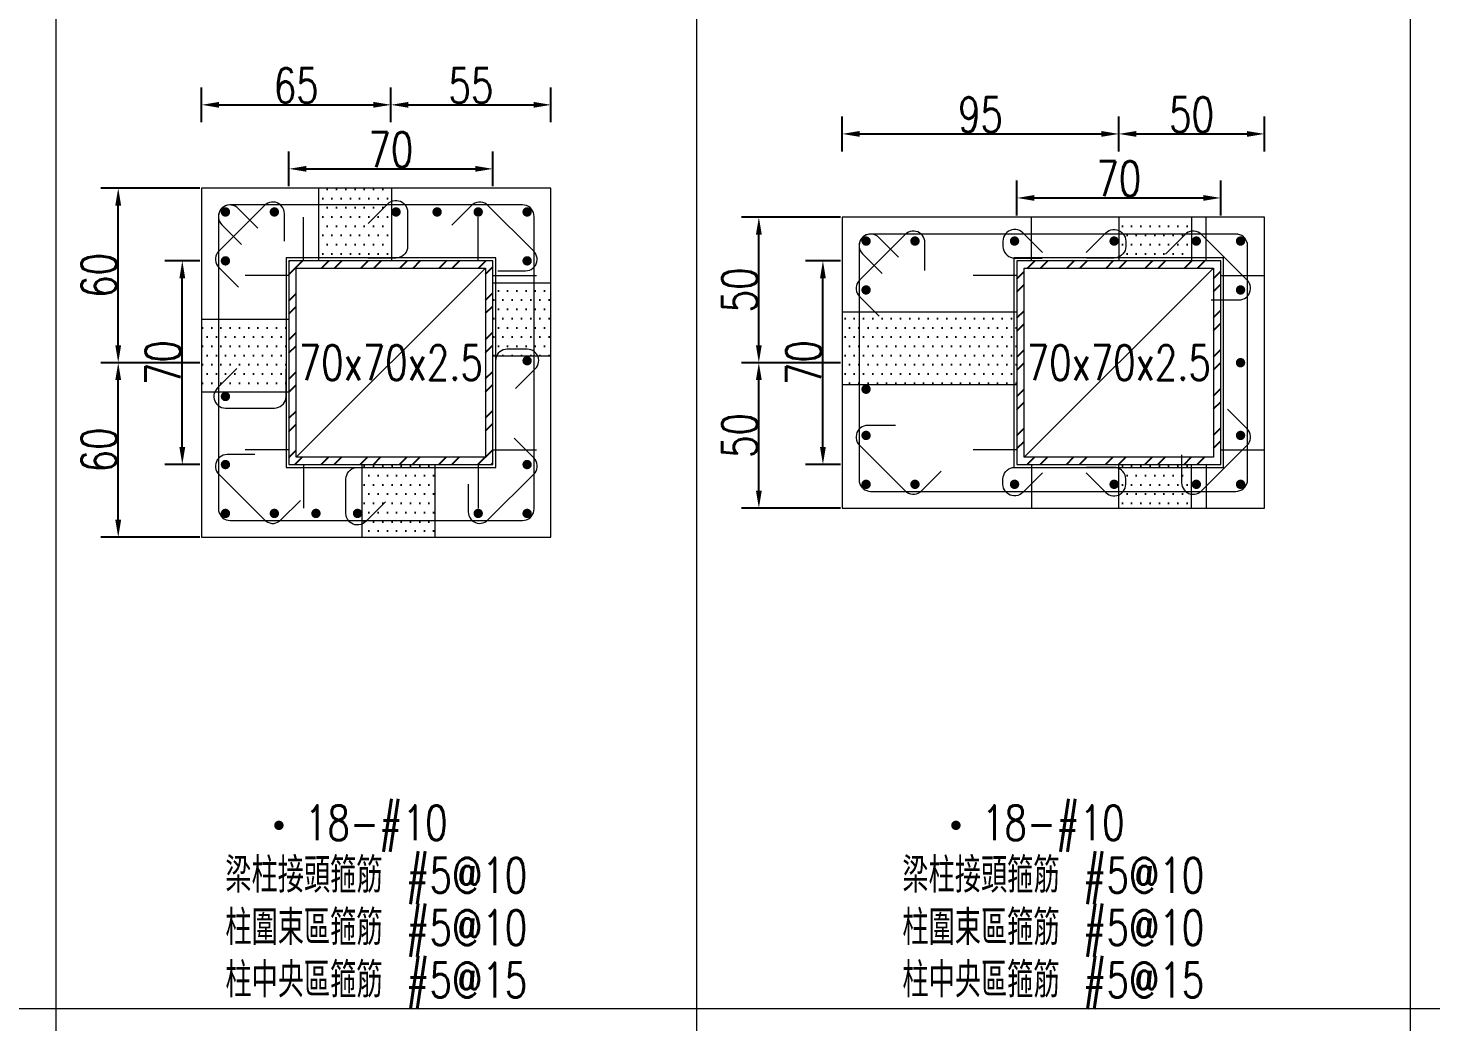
# Model space of a CAD drawing. Header units: millimetres. Extents: x 0 to 3905, y 0 to 8880.
# Drawn here: x 2440.4 to 2922.2, y 1231.4 to 1573 of the extents above; entities that cross this region are included whole.
import ezdxf
from ezdxf.enums import TextEntityAlignment as Align

# ---------------------------------------------------------------- set-up
doc = ezdxf.new("R2010")
doc.units = ezdxf.units.MM
doc.layers.get('DEFPOINTS').update_dxf_attribs({"color": 3})
for name, color, linetype in [('Hatch線', 6, 'Continuous'), ('TC-鋼粱', 132, 'Continuous'), ('主筋斷面', 2, 'Continuous'), ('文字-主筋根數', 7, 'Continuous'), ('文字-剪力筋 中央區', 7, 'Continuous'), ('文字-剪力筋-BC', 7, 'Continuous'), ('文字-剪力筋-圍束區', 7, 'Continuous'), ('文字-輔助字', 7, 'Continuous'), ('柱斷面線', 4, 'Continuous'), ('標註字', 4, 'Continuous'), ('箍筋線', 1, 'Continuous'), ('網格線', 7, 'Continuous'), ('鋼柱', 11, 'Continuous')]:
    doc.layers.add(name, color=color, linetype=linetype)
doc.styles.add('note', font='txt.shx', dxfattribs={"width": 0.75, "height": 12})
doc.styles.add('txt', font='txt.shx', dxfattribs={"height": 0.2, "bigfont": 'chineset.shx'})
doc.dimstyles.new('RCAD_DIM', dxfattribs={"dimtxt": 12, "dimasz": 6, "dimexe": 6, "dimexo": 0.625, "dimtad": 1, "dimdec": 0, "dimdsep": 46, "dimtxsty": 'note', "dimcen": 2.5, "dimclrd": 256, "dimclre": 256, "dimclrt": 256, "dimadec": 0, "dimazin": 0, "dimtfac": 1, "dimtmove": 0, "dimatfit": 3, "dimfxl": 0, "dimtolj": 1, "dimarcsym": 0})

# ---------------------------------------------------------------- blocks, each defined once
blk = doc.blocks.new('*D1356')
at = {"layer": 'DEFPOINTS', "color": 0}
for p in [(2600, 1524.62), (2530, 1518), (2600, 1518)]:
    blk.add_point(p, dxfattribs=at)
at = {"layer": '標註字', "lineweight": -2}
for p, q in [((2530, 1518.62), (2530, 1530.62)), ((2600, 1518.62), (2600, 1530.62)), ((2536, 1524.62), (2594, 1524.62))]:
    blk.add_line(p, q, dxfattribs=at)
at = {"layer": '標註字'}
for points in [[(2536, 1525.62), (2536, 1523.62), (2530, 1524.62)], [(2594, 1523.62), (2594, 1525.62), (2600, 1524.62)]]:
    blk.add_solid(points, dxfattribs=at)
at = {"layer": '標註字', "insert": (2565, 1531.25), "char_height": 12, "attachment_point": 5, "style": 'note'}
blk.add_mtext('\\A1;70', dxfattribs=at)
blk = doc.blocks.new('*D1357')
at = {"layer": 'DEFPOINTS', "color": 0}
for p in [(2493.38, 1493), (2500, 1493), (2500, 1423)]:
    blk.add_point(p, dxfattribs=at)
at = {"layer": '標註字', "lineweight": -2}
for p, q in [((2499.38, 1493), (2487.38, 1493)), ((2493.38, 1429), (2493.38, 1487)), ((2499.38, 1423), (2487.38, 1423))]:
    blk.add_line(p, q, dxfattribs=at)
at = {"layer": '標註字'}
for points in [[(2494.38, 1487), (2492.38, 1487), (2493.38, 1493)], [(2492.38, 1429), (2494.38, 1429), (2493.38, 1423)]]:
    blk.add_solid(points, dxfattribs=at)
at = {"layer": '標註字', "insert": (2486.75, 1458), "char_height": 12, "attachment_point": 5, "rotation": 90, "style": 'note'}
blk.add_mtext('\\A1;70', dxfattribs=at)
blk = doc.blocks.new('*D1358')
at = {"layer": 'DEFPOINTS', "color": 0}
for p in [(2565, 1546.62), (2500, 1540), (2565, 1540)]:
    blk.add_point(p, dxfattribs=at)
at = {"layer": '標註字', "lineweight": -2}
for p, q in [((2500, 1540.62), (2500, 1552.62)), ((2565, 1540.62), (2565, 1552.62)), ((2506, 1546.62), (2559, 1546.62))]:
    blk.add_line(p, q, dxfattribs=at)
at = {"layer": '標註字'}
for points in [[(2506, 1547.62), (2506, 1545.62), (2500, 1546.62)], [(2559, 1545.62), (2559, 1547.62), (2565, 1546.62)]]:
    blk.add_solid(points, dxfattribs=at)
at = {"layer": '標註字', "insert": (2532.5, 1553.25), "char_height": 12, "attachment_point": 5, "style": 'note'}
blk.add_mtext('\\A1;65', dxfattribs=at)
blk = doc.blocks.new('*D1359')
at = {"layer": 'DEFPOINTS', "color": 0}
for p in [(2620, 1546.62), (2565, 1540), (2620, 1540)]:
    blk.add_point(p, dxfattribs=at)
at = {"layer": '標註字', "lineweight": -2}
for p, q in [((2565, 1540.62), (2565, 1552.62)), ((2620, 1540.62), (2620, 1552.62)), ((2571, 1546.62), (2614, 1546.62))]:
    blk.add_line(p, q, dxfattribs=at)
at = {"layer": '標註字'}
for points in [[(2571, 1547.62), (2571, 1545.62), (2565, 1546.62)], [(2614, 1545.62), (2614, 1547.62), (2620, 1546.62)]]:
    blk.add_solid(points, dxfattribs=at)
at = {"layer": '標註字', "insert": (2592.5, 1553.25), "char_height": 12, "attachment_point": 5, "style": 'note'}
blk.add_mtext('\\A1;55', dxfattribs=at)
blk = doc.blocks.new('*D1360')
at = {"layer": 'DEFPOINTS', "color": 0}
for p in [(2471.38, 1458), (2500, 1458), (2500, 1398)]:
    blk.add_point(p, dxfattribs=at)
at = {"layer": '標註字', "lineweight": -2}
for p, q in [((2499.38, 1458), (2465.38, 1458)), ((2471.38, 1404), (2471.38, 1452)), ((2499.38, 1398), (2465.38, 1398))]:
    blk.add_line(p, q, dxfattribs=at)
at = {"layer": '標註字'}
for points in [[(2472.38, 1452), (2470.38, 1452), (2471.38, 1458)], [(2470.38, 1404), (2472.38, 1404), (2471.38, 1398)]]:
    blk.add_solid(points, dxfattribs=at)
at = {"layer": '標註字', "insert": (2464.75, 1428), "char_height": 12, "attachment_point": 5, "rotation": 90, "style": 'note'}
blk.add_mtext('\\A1;60', dxfattribs=at)
blk = doc.blocks.new('*D1361')
at = {"layer": 'DEFPOINTS', "color": 0}
for p in [(2471.38, 1518), (2500, 1518), (2500, 1458)]:
    blk.add_point(p, dxfattribs=at)
at = {"layer": '標註字', "lineweight": -2}
for p, q in [((2499.38, 1518), (2465.38, 1518)), ((2471.38, 1464), (2471.38, 1512)), ((2499.38, 1458), (2465.38, 1458))]:
    blk.add_line(p, q, dxfattribs=at)
at = {"layer": '標註字'}
for points in [[(2472.38, 1512), (2470.38, 1512), (2471.38, 1518)], [(2470.38, 1464), (2472.38, 1464), (2471.38, 1458)]]:
    blk.add_solid(points, dxfattribs=at)
at = {"layer": '標註字', "insert": (2464.75, 1488), "char_height": 12, "attachment_point": 5, "rotation": 90, "style": 'note'}
blk.add_mtext('\\A1;60', dxfattribs=at)
blk = doc.blocks.new('Circle_Filled')
at = {"const_width": 0.5}
blk.add_lwpolyline([(-0.25, 0, 1), (0.25, 0, 1)], format="xyb", close=True, dxfattribs=at)
blk = doc.blocks.new('*D1488')
at = {"layer": 'DEFPOINTS', "color": 0}
for p in [(2850, 1514.62), (2780, 1508), (2850, 1508)]:
    blk.add_point(p, dxfattribs=at)
at = {"layer": '標註字', "lineweight": -2}
for p, q in [((2780, 1508.62), (2780, 1520.62)), ((2850, 1508.62), (2850, 1520.62)), ((2786, 1514.62), (2844, 1514.62))]:
    blk.add_line(p, q, dxfattribs=at)
at = {"layer": '標註字'}
for points in [[(2786, 1515.62), (2786, 1513.62), (2780, 1514.62)], [(2844, 1513.62), (2844, 1515.62), (2850, 1514.62)]]:
    blk.add_solid(points, dxfattribs=at)
at = {"layer": '標註字', "insert": (2815, 1521.25), "char_height": 12, "attachment_point": 5, "style": 'note'}
blk.add_mtext('\\A1;70', dxfattribs=at)
blk = doc.blocks.new('*D1489')
at = {"layer": 'DEFPOINTS', "color": 0}
for p in [(2713.38, 1493), (2720, 1493), (2720, 1423)]:
    blk.add_point(p, dxfattribs=at)
at = {"layer": '標註字', "lineweight": -2}
for p, q in [((2719.38, 1493), (2707.38, 1493)), ((2713.38, 1429), (2713.38, 1487)), ((2719.38, 1423), (2707.38, 1423))]:
    blk.add_line(p, q, dxfattribs=at)
at = {"layer": '標註字'}
for points in [[(2714.38, 1487), (2712.38, 1487), (2713.38, 1493)], [(2712.38, 1429), (2714.38, 1429), (2713.38, 1423)]]:
    blk.add_solid(points, dxfattribs=at)
at = {"layer": '標註字', "insert": (2706.75, 1458), "char_height": 12, "attachment_point": 5, "rotation": 90, "style": 'note'}
blk.add_mtext('\\A1;70', dxfattribs=at)
blk = doc.blocks.new('*D1490')
at = {"layer": 'DEFPOINTS', "color": 0}
for p in [(2815, 1536.62), (2720, 1530), (2815, 1530)]:
    blk.add_point(p, dxfattribs=at)
at = {"layer": '標註字', "lineweight": -2}
for p, q in [((2720, 1530.62), (2720, 1542.62)), ((2815, 1530.62), (2815, 1542.62)), ((2726, 1536.62), (2809, 1536.62))]:
    blk.add_line(p, q, dxfattribs=at)
at = {"layer": '標註字'}
for points in [[(2726, 1537.62), (2726, 1535.62), (2720, 1536.62)], [(2809, 1535.62), (2809, 1537.62), (2815, 1536.62)]]:
    blk.add_solid(points, dxfattribs=at)
at = {"layer": '標註字', "insert": (2767.5, 1543.25), "char_height": 12, "attachment_point": 5, "style": 'note'}
blk.add_mtext('\\A1;95', dxfattribs=at)
blk = doc.blocks.new('*D1491')
at = {"layer": 'DEFPOINTS', "color": 0}
for p in [(2865, 1536.62), (2815, 1530), (2865, 1530)]:
    blk.add_point(p, dxfattribs=at)
at = {"layer": '標註字', "lineweight": -2}
for p, q in [((2815, 1530.62), (2815, 1542.62)), ((2865, 1530.62), (2865, 1542.62)), ((2821, 1536.62), (2859, 1536.62))]:
    blk.add_line(p, q, dxfattribs=at)
at = {"layer": '標註字'}
for points in [[(2821, 1537.62), (2821, 1535.62), (2815, 1536.62)], [(2859, 1535.62), (2859, 1537.62), (2865, 1536.62)]]:
    blk.add_solid(points, dxfattribs=at)
at = {"layer": '標註字', "insert": (2840, 1543.25), "char_height": 12, "attachment_point": 5, "style": 'note'}
blk.add_mtext('\\A1;50', dxfattribs=at)
blk = doc.blocks.new('*D1492')
at = {"layer": 'DEFPOINTS', "color": 0}
for p in [(2691.38, 1458), (2720, 1458), (2720, 1408)]:
    blk.add_point(p, dxfattribs=at)
at = {"layer": '標註字', "lineweight": -2}
for p, q in [((2719.38, 1458), (2685.38, 1458)), ((2691.38, 1414), (2691.38, 1452)), ((2719.38, 1408), (2685.38, 1408))]:
    blk.add_line(p, q, dxfattribs=at)
at = {"layer": '標註字'}
for points in [[(2692.38, 1452), (2690.38, 1452), (2691.38, 1458)], [(2690.38, 1414), (2692.38, 1414), (2691.38, 1408)]]:
    blk.add_solid(points, dxfattribs=at)
at = {"layer": '標註字', "insert": (2684.75, 1433), "char_height": 12, "attachment_point": 5, "rotation": 90, "style": 'note'}
blk.add_mtext('\\A1;50', dxfattribs=at)
blk = doc.blocks.new('*D1493')
at = {"layer": 'DEFPOINTS', "color": 0}
for p in [(2691.38, 1508), (2720, 1508), (2720, 1458)]:
    blk.add_point(p, dxfattribs=at)
at = {"layer": '標註字', "lineweight": -2}
for p, q in [((2719.38, 1508), (2685.38, 1508)), ((2691.38, 1464), (2691.38, 1502)), ((2719.38, 1458), (2685.38, 1458))]:
    blk.add_line(p, q, dxfattribs=at)
at = {"layer": '標註字'}
for points in [[(2692.38, 1502), (2690.38, 1502), (2691.38, 1508)], [(2690.38, 1464), (2692.38, 1464), (2691.38, 1458)]]:
    blk.add_solid(points, dxfattribs=at)
at = {"layer": '標註字', "insert": (2684.75, 1483), "char_height": 12, "attachment_point": 5, "rotation": 90, "style": 'note'}
blk.add_mtext('\\A1;50', dxfattribs=at)

msp = doc.modelspace()

# ---------------------------------------------------------------- hatches: boundary and pattern name
at = {"layer": 'Hatch線'}
h = msp.add_hatch(dxfattribs=at)
h.set_pattern_fill('ANSI32', color=256, style=0)
h.paths.add_polyline_path([(2530, 1423), (2600, 1423), (2600, 1493), (2530, 1493)], flags=17)
h.paths.add_polyline_path([(2532.5, 1425.5), (2532.5, 1490.5), (2597.5, 1490.5), (2597.5, 1425.5)])
h = msp.add_hatch(dxfattribs=at)
h.set_pattern_fill('ANSI32', color=256, style=0)
h.paths.add_polyline_path([(2780, 1423), (2850, 1423), (2850, 1493), (2780, 1493)], flags=17)
h.paths.add_polyline_path([(2782.5, 1425.5), (2782.5, 1490.5), (2847.5, 1490.5), (2847.5, 1425.5)])
at = {"layer": 'TC-鋼粱'}
h = msp.add_hatch(dxfattribs=at)
h.set_pattern_fill('DOTS', color=256, scale=2, style=0)
h.paths.add_polyline_path([(2565.17, 1518), (2540.17, 1518), (2540.17, 1493), (2565.17, 1493)], flags=17)
h = msp.add_hatch(dxfattribs=at)
h.set_pattern_fill('DOTS', color=256, scale=2, style=0)
h.paths.add_polyline_path([(2840, 1508), (2815, 1508), (2815, 1493), (2840, 1493)], flags=17)
h = msp.add_hatch(dxfattribs=at)
h.set_pattern_fill('DOTS', color=256, scale=2, style=0)
h.paths.add_polyline_path([(2620, 1460.28), (2620, 1485.28), (2600, 1485.28), (2600, 1460.28)], flags=17)
h = msp.add_hatch(dxfattribs=at)
h.set_pattern_fill('DOTS', color=256, scale=2, style=0)
h.paths.add_polyline_path([(2720, 1475.5), (2720, 1450.5), (2780, 1450.5), (2780, 1475.5)], flags=17)
h = msp.add_hatch(dxfattribs=at)
h.set_pattern_fill('DOTS', color=256, scale=2, style=0)
h.paths.add_polyline_path([(2500, 1473), (2500, 1448), (2530, 1448), (2530, 1473)], flags=17)
h = msp.add_hatch(dxfattribs=at)
h.set_pattern_fill('DOTS', color=256, scale=2, style=0)
h.paths.add_polyline_path([(2555.17, 1398), (2580.17, 1398), (2580.17, 1423), (2555.17, 1423)], flags=17)
h = msp.add_hatch(dxfattribs=at)
h.set_pattern_fill('DOTS', color=256, scale=2, style=0)
h.paths.add_polyline_path([(2815, 1408), (2840, 1408), (2840, 1423), (2815, 1423)], flags=17)

# ---------------------------------------------------------------- linework, layer by layer
at = {"layer": 'DEFPOINTS', "lineweight": 5}
for points in [[(2535, 1493), (2535, 1508)], [(2595, 1493), (2595, 1508)], [(2785, 1493), (2785, 1508)], [(2845, 1493), (2845, 1508)], [(2530, 1422), (2601, 1422), (2601, 1494), (2529, 1494), (2529, 1422), (2530, 1422)], [(2780, 1422), (2851, 1422), (2851, 1494), (2779, 1494), (2779, 1422), (2780, 1422)], [(2532.5, 1425.5), (2597.5, 1490.5)], [(2782.5, 1425.5), (2847.5, 1490.5)], [(2530, 1488), (2515, 1488)], [(2600, 1488), (2615, 1488)], [(2780, 1488), (2765, 1488)], [(2850, 1488), (2865, 1488)], [(2530, 1428), (2515, 1428)], [(2600, 1428), (2615, 1428)], [(2780, 1428), (2765, 1428)], [(2850, 1428), (2865, 1428)], [(2535, 1423), (2535, 1408)], [(2595, 1423), (2595, 1408)], [(2785, 1423), (2785, 1408)], [(2845, 1423), (2845, 1408)]]:
    msp.add_lwpolyline(points, dxfattribs=at)
at = {"layer": 'TC-鋼粱', "lineweight": 5}
for points in [[(2540.17, 1518), (2540.17, 1493)], [(2565.17, 1518), (2565.17, 1493)], [(2815, 1508), (2815, 1493)], [(2840, 1508), (2840, 1493)], [(2620, 1485.28), (2600, 1485.28)], [(2720, 1475.5), (2780, 1475.5)], [(2500, 1473), (2530, 1473)], [(2620, 1460.28), (2600, 1460.28)], [(2720, 1450.5), (2780, 1450.5)], [(2500, 1448), (2530, 1448)], [(2555.17, 1398), (2555.17, 1423)], [(2580.17, 1398), (2580.17, 1423)], [(2815, 1408), (2815, 1423)], [(2840, 1408), (2840, 1423)]]:
    msp.add_lwpolyline(points, dxfattribs=at)
at = {"layer": '柱斷面線', "lineweight": 5}
for points in [[(2500, 1398), (2620, 1398), (2620, 1518), (2500, 1518), (2500, 1398)], [(2720, 1408), (2865, 1408), (2865, 1508), (2720, 1508), (2720, 1408)]]:
    msp.add_lwpolyline(points, dxfattribs=at)
at = {"layer": '箍筋線', "lineweight": 5}
for points in [[(2528.43, 1499.71), (2528.43, 1509.25), (2528.37, 1509.92), (2528.2, 1510.56), (2527.93, 1511.17), (2527.56, 1511.73), (2527.1, 1512.22), (2526.57, 1512.62), (2525.97, 1512.92), (2525.34, 1513.13), (2524.67, 1513.22), (2524.01, 1513.2), (2523.35, 1513.07), (2522.73, 1512.83), (2522.15, 1512.49), (2521.64, 1512.06), (2505.94, 1496.36), (2505.49, 1495.83), (2505.15, 1495.23), (2504.91, 1494.58), (2504.79, 1493.89), (2504.79, 1493.2), (2504.91, 1492.52), (2505.15, 1491.87), (2505.49, 1491.27), (2505.94, 1490.74), (2512.68, 1483.99)], [(2557.22, 1505.86), (2563.97, 1512.61), (2564.48, 1513.04), (2565.06, 1513.38), (2565.68, 1513.62), (2566.34, 1513.75), (2567, 1513.77), (2567.67, 1513.68), (2568.3, 1513.47), (2568.9, 1513.17), (2569.43, 1512.76), (2569.89, 1512.28), (2570.26, 1511.72), (2570.53, 1511.11), (2570.7, 1510.47), (2570.76, 1509.8), (2570.76, 1497.96), (2570.7, 1497.26), (2570.52, 1496.6), (2570.22, 1495.97), (2569.83, 1495.4), (2569.34, 1494.91), (2568.77, 1494.51), (2568.14, 1494.22), (2567.47, 1494.04), (2566.78, 1493.98), (2557.24, 1493.98)], [(2601.71, 1489.57), (2611.25, 1489.57), (2611.92, 1489.63), (2612.56, 1489.8), (2613.17, 1490.07), (2613.73, 1490.44), (2614.22, 1490.9), (2614.62, 1491.43), (2614.92, 1492.03), (2615.13, 1492.66), (2615.22, 1493.33), (2615.2, 1493.99), (2615.07, 1494.65), (2614.83, 1495.27), (2614.49, 1495.85), (2614.06, 1496.36), (2598.36, 1512.06), (2597.83, 1512.51), (2597.23, 1512.85), (2596.58, 1513.09), (2595.89, 1513.21), (2595.2, 1513.21), (2594.52, 1513.09), (2593.87, 1512.85), (2593.27, 1512.51), (2592.74, 1512.06), (2585.99, 1505.32)], [(2519.33, 1504.29), (2512.58, 1511.04), (2512.07, 1511.47), (2511.49, 1511.81), (2510.87, 1512.05), (2510.22, 1512.18), (2509.55, 1512.2), (2508.89, 1512.11), (2508.25, 1511.9), (2507.66, 1511.6), (2507.12, 1511.19), (2506.66, 1510.71), (2506.29, 1510.15), (2506.02, 1509.54), (2505.85, 1508.9), (2505.79, 1508.23), (2505.79, 1407.77), (2505.86, 1407.08), (2506.03, 1406.41), (2506.33, 1405.78), (2506.72, 1405.21), (2507.21, 1404.72), (2507.78, 1404.33), (2508.41, 1404.03), (2509.08, 1403.86), (2509.77, 1403.79), (2610.23, 1403.79), (2610.92, 1403.86), (2611.59, 1404.03), (2612.22, 1404.33), (2612.79, 1404.72), (2613.28, 1405.21), (2613.67, 1405.78), (2613.97, 1406.41), (2614.14, 1407.08), (2614.21, 1407.77), (2614.21, 1508.23), (2614.14, 1508.92), (2613.97, 1509.59), (2613.67, 1510.22), (2613.28, 1510.79), (2612.79, 1511.28), (2612.22, 1511.67), (2611.59, 1511.97), (2610.92, 1512.14), (2610.23, 1512.21), (2509.77, 1512.21), (2509.1, 1512.15), (2508.46, 1511.98), (2507.85, 1511.71), (2507.29, 1511.34), (2506.81, 1510.88), (2506.4, 1510.34), (2506.1, 1509.75), (2505.89, 1509.11), (2505.8, 1508.45), (2505.82, 1507.78), (2505.95, 1507.13), (2506.19, 1506.51), (2506.53, 1505.93), (2506.96, 1505.42), (2513.71, 1498.67)], [(2748.43, 1489.71), (2748.43, 1499.25), (2748.37, 1499.92), (2748.2, 1500.56), (2747.93, 1501.17), (2747.56, 1501.73), (2747.1, 1502.22), (2746.57, 1502.62), (2745.97, 1502.92), (2745.34, 1503.13), (2744.67, 1503.22), (2744.01, 1503.2), (2743.35, 1503.07), (2742.73, 1502.83), (2742.15, 1502.49), (2741.64, 1502.06), (2725.94, 1486.36), (2725.49, 1485.83), (2725.15, 1485.23), (2724.91, 1484.58), (2724.79, 1483.89), (2724.79, 1483.2), (2724.91, 1482.52), (2725.15, 1481.87), (2725.49, 1481.27), (2725.94, 1480.74), (2732.68, 1473.99)], [(2788.75, 1495.86), (2782.01, 1502.61), (2781.5, 1503.04), (2780.92, 1503.38), (2780.3, 1503.62), (2779.64, 1503.75), (2778.97, 1503.77), (2778.31, 1503.68), (2777.67, 1503.47), (2777.08, 1503.17), (2776.55, 1502.77), (2776.09, 1502.28), (2775.72, 1501.72), (2775.44, 1501.11), (2775.28, 1500.47), (2775.22, 1499.8), (2775.22, 1497.96), (2775.28, 1497.27), (2775.46, 1496.6), (2775.75, 1495.97), (2776.15, 1495.4), (2776.64, 1494.91), (2777.21, 1494.51), (2777.84, 1494.22), (2778.5, 1494.04), (2779.19, 1493.98), (2788.73, 1493.98)], [(2803.83, 1495.86), (2810.58, 1502.61), (2811.09, 1503.04), (2811.66, 1503.38), (2812.29, 1503.62), (2812.94, 1503.75), (2813.61, 1503.77), (2814.27, 1503.68), (2814.91, 1503.47), (2815.5, 1503.17), (2816.04, 1502.77), (2816.5, 1502.28), (2816.87, 1501.72), (2817.14, 1501.11), (2817.31, 1500.47), (2817.36, 1499.8), (2817.36, 1497.96), (2817.3, 1497.27), (2817.13, 1496.6), (2816.83, 1495.97), (2816.43, 1495.4), (2815.95, 1494.91), (2815.38, 1494.51), (2814.75, 1494.22), (2814.08, 1494.04), (2813.39, 1493.98), (2803.85, 1493.98)], [(2846.71, 1479.57), (2856.25, 1479.57), (2856.92, 1479.63), (2857.56, 1479.8), (2858.17, 1480.07), (2858.73, 1480.44), (2859.22, 1480.9), (2859.62, 1481.43), (2859.92, 1482.03), (2860.13, 1482.66), (2860.22, 1483.33), (2860.2, 1483.99), (2860.07, 1484.65), (2859.83, 1485.27), (2859.49, 1485.85), (2859.06, 1486.36), (2843.36, 1502.06), (2842.83, 1502.51), (2842.23, 1502.85), (2841.58, 1503.09), (2840.89, 1503.21), (2840.2, 1503.21), (2839.52, 1503.09), (2838.87, 1502.85), (2838.27, 1502.51), (2837.74, 1502.06), (2830.99, 1495.32)], [(2739.33, 1494.29), (2732.58, 1501.04), (2732.07, 1501.47), (2731.49, 1501.81), (2730.87, 1502.05), (2730.22, 1502.18), (2729.55, 1502.2), (2728.89, 1502.11), (2728.25, 1501.9), (2727.66, 1501.6), (2727.12, 1501.19), (2726.66, 1500.71), (2726.29, 1500.15), (2726.02, 1499.54), (2725.85, 1498.9), (2725.79, 1498.23), (2725.79, 1417.77), (2725.86, 1417.08), (2726.03, 1416.41), (2726.33, 1415.78), (2726.72, 1415.21), (2727.21, 1414.72), (2727.78, 1414.33), (2728.41, 1414.03), (2729.08, 1413.86), (2729.77, 1413.79), (2855.23, 1413.79), (2855.92, 1413.86), (2856.59, 1414.03), (2857.22, 1414.33), (2857.79, 1414.72), (2858.28, 1415.21), (2858.67, 1415.78), (2858.97, 1416.41), (2859.14, 1417.08), (2859.21, 1417.77), (2859.21, 1498.23), (2859.14, 1498.92), (2858.97, 1499.59), (2858.67, 1500.22), (2858.28, 1500.79), (2857.79, 1501.28), (2857.22, 1501.67), (2856.59, 1501.97), (2855.92, 1502.14), (2855.23, 1502.21), (2729.77, 1502.21), (2729.1, 1502.15), (2728.46, 1501.98), (2727.85, 1501.71), (2727.29, 1501.34), (2726.81, 1500.88), (2726.4, 1500.34), (2726.1, 1499.75), (2725.89, 1499.11), (2725.8, 1498.45), (2725.82, 1497.78), (2725.95, 1497.13), (2726.19, 1496.51), (2726.53, 1495.93), (2726.96, 1495.42), (2733.71, 1488.67)], [(2607.86, 1449.11), (2614.61, 1455.86), (2615.04, 1456.37), (2615.38, 1456.94), (2615.62, 1457.57), (2615.75, 1458.22), (2615.77, 1458.89), (2615.68, 1459.55), (2615.47, 1460.19), (2615.17, 1460.78), (2614.76, 1461.32), (2614.28, 1461.78), (2613.72, 1462.15), (2613.11, 1462.42), (2612.47, 1462.59), (2611.8, 1462.64), (2604.96, 1462.64), (2604.26, 1462.58), (2603.6, 1462.4), (2602.97, 1462.11), (2602.4, 1461.71), (2601.91, 1461.22), (2601.51, 1460.66), (2601.22, 1460.03), (2601.04, 1459.36), (2600.98, 1458.67), (2600.98, 1449.13)], [(2512.14, 1455.95), (2505.39, 1449.2), (2504.96, 1448.69), (2504.62, 1448.12), (2504.38, 1447.49), (2504.25, 1446.84), (2504.23, 1446.17), (2504.32, 1445.51), (2504.53, 1444.87), (2504.83, 1444.28), (2505.24, 1443.74), (2505.72, 1443.28), (2506.28, 1442.91), (2506.89, 1442.64), (2507.53, 1442.47), (2508.2, 1442.42), (2525.04, 1442.42), (2525.74, 1442.48), (2526.4, 1442.66), (2527.03, 1442.95), (2527.6, 1443.35), (2528.09, 1443.84), (2528.49, 1444.4), (2528.78, 1445.03), (2528.96, 1445.7), (2529.02, 1446.39), (2529.02, 1455.93)], [(2836.57, 1426.29), (2836.57, 1416.75), (2836.63, 1416.08), (2836.8, 1415.44), (2837.07, 1414.83), (2837.44, 1414.27), (2837.9, 1413.78), (2838.43, 1413.38), (2839.03, 1413.08), (2839.66, 1412.87), (2840.33, 1412.78), (2840.99, 1412.8), (2841.65, 1412.93), (2842.27, 1413.17), (2842.85, 1413.51), (2843.36, 1413.94), (2859.06, 1429.64), (2859.51, 1430.17), (2859.85, 1430.77), (2860.09, 1431.42), (2860.21, 1432.11), (2860.21, 1432.8), (2860.09, 1433.48), (2859.85, 1434.13), (2859.51, 1434.73), (2859.06, 1435.26), (2852.32, 1442.01)], [(2738.29, 1436.43), (2728.75, 1436.43), (2728.08, 1436.37), (2727.44, 1436.2), (2726.83, 1435.93), (2726.27, 1435.56), (2725.78, 1435.1), (2725.38, 1434.57), (2725.08, 1433.97), (2724.87, 1433.34), (2724.78, 1432.67), (2724.8, 1432.01), (2724.93, 1431.35), (2725.17, 1430.73), (2725.51, 1430.15), (2725.94, 1429.64), (2741.64, 1413.94), (2742.17, 1413.49), (2742.77, 1413.15), (2743.42, 1412.91), (2744.11, 1412.79), (2744.8, 1412.79), (2745.48, 1412.91), (2746.13, 1413.15), (2746.73, 1413.49), (2747.26, 1413.94), (2754.01, 1420.68)], [(2591.57, 1416.29), (2591.57, 1406.75), (2591.63, 1406.08), (2591.8, 1405.44), (2592.07, 1404.83), (2592.44, 1404.27), (2592.9, 1403.78), (2593.43, 1403.38), (2594.03, 1403.08), (2594.66, 1402.87), (2595.33, 1402.78), (2595.99, 1402.8), (2596.65, 1402.93), (2597.27, 1403.17), (2597.85, 1403.51), (2598.36, 1403.94), (2614.06, 1419.64), (2614.51, 1420.17), (2614.85, 1420.77), (2615.09, 1421.42), (2615.21, 1422.11), (2615.21, 1422.8), (2615.09, 1423.48), (2614.85, 1424.13), (2614.51, 1424.73), (2614.06, 1425.26), (2607.32, 1432.01)], [(2518.29, 1426.43), (2508.75, 1426.43), (2508.08, 1426.37), (2507.44, 1426.2), (2506.83, 1425.93), (2506.27, 1425.56), (2505.78, 1425.1), (2505.38, 1424.57), (2505.08, 1423.97), (2504.87, 1423.34), (2504.78, 1422.67), (2504.8, 1422.01), (2504.93, 1421.35), (2505.17, 1420.73), (2505.51, 1420.15), (2505.94, 1419.64), (2521.64, 1403.94), (2522.17, 1403.49), (2522.77, 1403.15), (2523.42, 1402.91), (2524.11, 1402.79), (2524.8, 1402.79), (2525.48, 1402.91), (2526.13, 1403.15), (2526.73, 1403.49), (2527.26, 1403.94), (2534.01, 1410.68)], [(2563.12, 1410.14), (2556.37, 1403.39), (2555.86, 1402.96), (2555.29, 1402.62), (2554.66, 1402.38), (2554.01, 1402.25), (2553.34, 1402.23), (2552.68, 1402.32), (2552.04, 1402.53), (2551.45, 1402.83), (2550.91, 1403.24), (2550.45, 1403.72), (2550.08, 1404.28), (2549.81, 1404.89), (2549.64, 1405.53), (2549.59, 1406.2), (2549.59, 1418.04), (2549.65, 1418.74), (2549.83, 1419.4), (2550.12, 1420.03), (2550.52, 1420.6), (2551.01, 1421.09), (2551.57, 1421.49), (2552.2, 1421.78), (2552.87, 1421.96), (2553.56, 1422.02), (2563.1, 1422.02)], [(2788.75, 1420.14), (2782.01, 1413.39), (2781.5, 1412.96), (2780.92, 1412.62), (2780.3, 1412.38), (2779.64, 1412.25), (2778.97, 1412.23), (2778.31, 1412.32), (2777.67, 1412.53), (2777.08, 1412.83), (2776.55, 1413.23), (2776.09, 1413.72), (2775.72, 1414.28), (2775.44, 1414.89), (2775.28, 1415.53), (2775.22, 1416.2), (2775.22, 1418.04), (2775.28, 1418.73), (2775.46, 1419.4), (2775.75, 1420.03), (2776.15, 1420.6), (2776.64, 1421.09), (2777.21, 1421.49), (2777.84, 1421.78), (2778.5, 1421.96), (2779.19, 1422.02), (2788.73, 1422.02)], [(2803.83, 1420.14), (2810.58, 1413.39), (2811.09, 1412.96), (2811.66, 1412.62), (2812.29, 1412.38), (2812.94, 1412.25), (2813.61, 1412.23), (2814.27, 1412.32), (2814.91, 1412.53), (2815.5, 1412.83), (2816.04, 1413.23), (2816.5, 1413.72), (2816.87, 1414.28), (2817.14, 1414.89), (2817.31, 1415.53), (2817.36, 1416.2), (2817.36, 1418.04), (2817.3, 1418.73), (2817.13, 1419.4), (2816.83, 1420.03), (2816.43, 1420.6), (2815.95, 1421.09), (2815.38, 1421.49), (2814.75, 1421.78), (2814.08, 1421.96), (2813.39, 1422.02), (2803.85, 1422.02)]]:
    msp.add_lwpolyline(points, dxfattribs=at)
at = {"layer": '網格線', "lineweight": 5}
for points in [[(2450, 1608), (2450, 1236)], [(2670, 1608), (2670, 1236)], [(2915, 1608), (2915, 1236)], [(2220, 1236), (2450, 1236)], [(2450, 1236), (2670, 1236)], [(2450, 1236), (2450, 1206)], [(2670, 1236), (2915, 1236)], [(2670, 1236), (2670, 1206)], [(2915, 1236), (3125, 1236)], [(2915, 1236), (2915, 1206)]]:
    msp.add_lwpolyline(points, dxfattribs=at)
at = {"layer": '鋼柱', "lineweight": 5}
for points in [[(2530, 1423), (2600, 1423), (2600, 1493), (2530, 1493), (2530, 1423)], [(2532.5, 1425.5), (2532.5, 1490.5), (2597.5, 1490.5), (2597.5, 1425.5), (2532.5, 1425.5)], [(2780, 1423), (2850, 1423), (2850, 1493), (2780, 1493), (2780, 1423)], [(2782.5, 1425.5), (2782.5, 1490.5), (2847.5, 1490.5), (2847.5, 1425.5), (2782.5, 1425.5)]]:
    msp.add_lwpolyline(points, dxfattribs=at)

# ---------------------------------------------------------------- block references
at = {"layer": '主筋斷面', "lineweight": 5, "xscale": 3.220000028610229, "yscale": 3.220000028610229}
for p in [(2508.2, 1509.8), (2525, 1509.8), (2566.78, 1509.8), (2580.89, 1509.8), (2595, 1509.8), (2611.8, 1509.8), (2728.2, 1499.8), (2745, 1499.8), (2779.19, 1499.8), (2813.39, 1499.8), (2841.61, 1499.8), (2856.8, 1499.8), (2508.2, 1493), (2611.8, 1493), (2728.2, 1483), (2856.8, 1483), (2611.8, 1458.67), (2856.8, 1458), (2728.2, 1448.89), (2508.2, 1446.39), (2728.2, 1433), (2856.8, 1433), (2508.2, 1423), (2611.8, 1423), (2728.2, 1416.2), (2745, 1416.2), (2779.19, 1416.2), (2813.39, 1416.2), (2841.61, 1416.2), (2856.8, 1416.2), (2508.2, 1406.2), (2525, 1406.2), (2539.28, 1406.2), (2553.56, 1406.2), (2595, 1406.2), (2611.8, 1406.2), (2526.56, 1299), (2759.06, 1299)]:
    msp.add_blockref('Circle_Filled', p, dxfattribs=at)

# ---------------------------------------------------------------- texts
at = {"layer": '文字-主筋根數', "style": 'txt', "width": 0.75}
for p in [(2560, 1299), (2792.5, 1299)]:
    msp.add_text('18-#10', height=12, dxfattribs=at).set_placement(p, align=Align.MIDDLE)
at = {"layer": '文字-剪力筋 中央區', "style": 'txt', "width": 0.75}
for p in [(2560, 1245), (2792.5, 1245)]:
    msp.add_text('柱中央區箍筋 #5@15', height=12, dxfattribs=at).set_placement(p, align=Align.MIDDLE)
at = {"layer": '文字-剪力筋-BC', "style": 'txt', "width": 0.75}
for p in [(2560, 1281), (2792.5, 1281)]:
    msp.add_text('梁柱接頭箍筋 #5@10', height=12, dxfattribs=at).set_placement(p, align=Align.MIDDLE)
at = {"layer": '文字-剪力筋-圍束區', "style": 'txt', "width": 0.75}
for p in [(2560, 1263), (2792.5, 1263)]:
    msp.add_text('柱圍束區箍筋 #5@10', height=12, dxfattribs=at).set_placement(p, align=Align.MIDDLE)
at = {"layer": '文字-輔助字', "style": 'txt', "width": 0.75}
for p in [(2565, 1458), (2815, 1458)]:
    msp.add_text('70x70x2.5', height=12, dxfattribs=at).set_placement(p, align=Align.MIDDLE)

# ---------------------------------------------------------------- dimensions: what is measured, and where the dimension line sits
at = {"layer": '標註字'}
for base, p1, p2, picture, middle in [((2565, 1546.62), (2500, 1540), (2565, 1540), '*D1358', (2532.5, 1553.25)), ((2620, 1546.62), (2565, 1540), (2620, 1540), '*D1359', (2592.5, 1553.25)), ((2815, 1536.62), (2720, 1530), (2815, 1530), '*D1490', (2767.5, 1543.25)), ((2865, 1536.62), (2815, 1530), (2865, 1530), '*D1491', (2840, 1543.25)), ((2600, 1524.62), (2530, 1518), (2600, 1518), '*D1356', (2565, 1531.25)), ((2850, 1514.62), (2780, 1508), (2850, 1508), '*D1488', (2815, 1521.25))]:
    dim = msp.add_linear_dim(base=base, p1=p1, p2=p2, dimstyle='RCAD_DIM', dxfattribs=at)
    dim.commit()
    dim.dimension.update_dxf_attribs({"geometry": picture, "text_midpoint": middle})
for base, p1, p2, picture, middle in [((2471.38, 1518), (2500, 1458), (2500, 1518), '*D1361', (2464.75, 1488)), ((2691.38, 1508), (2720, 1458), (2720, 1508), '*D1493', (2684.75, 1483)), ((2493.38, 1493), (2500, 1423), (2500, 1493), '*D1357', (2486.75, 1458)), ((2713.38, 1493), (2720, 1423), (2720, 1493), '*D1489', (2706.75, 1458)), ((2471.38, 1458), (2500, 1398), (2500, 1458), '*D1360', (2464.75, 1428)), ((2691.38, 1458), (2720, 1408), (2720, 1458), '*D1492', (2684.75, 1433))]:
    dim = msp.add_linear_dim(base=base, p1=p1, p2=p2, angle=90, dimstyle='RCAD_DIM', dxfattribs=at)
    dim.commit()
    dim.dimension.update_dxf_attribs({"geometry": picture, "text_midpoint": middle})

doc.saveas('drawing.dxf')
